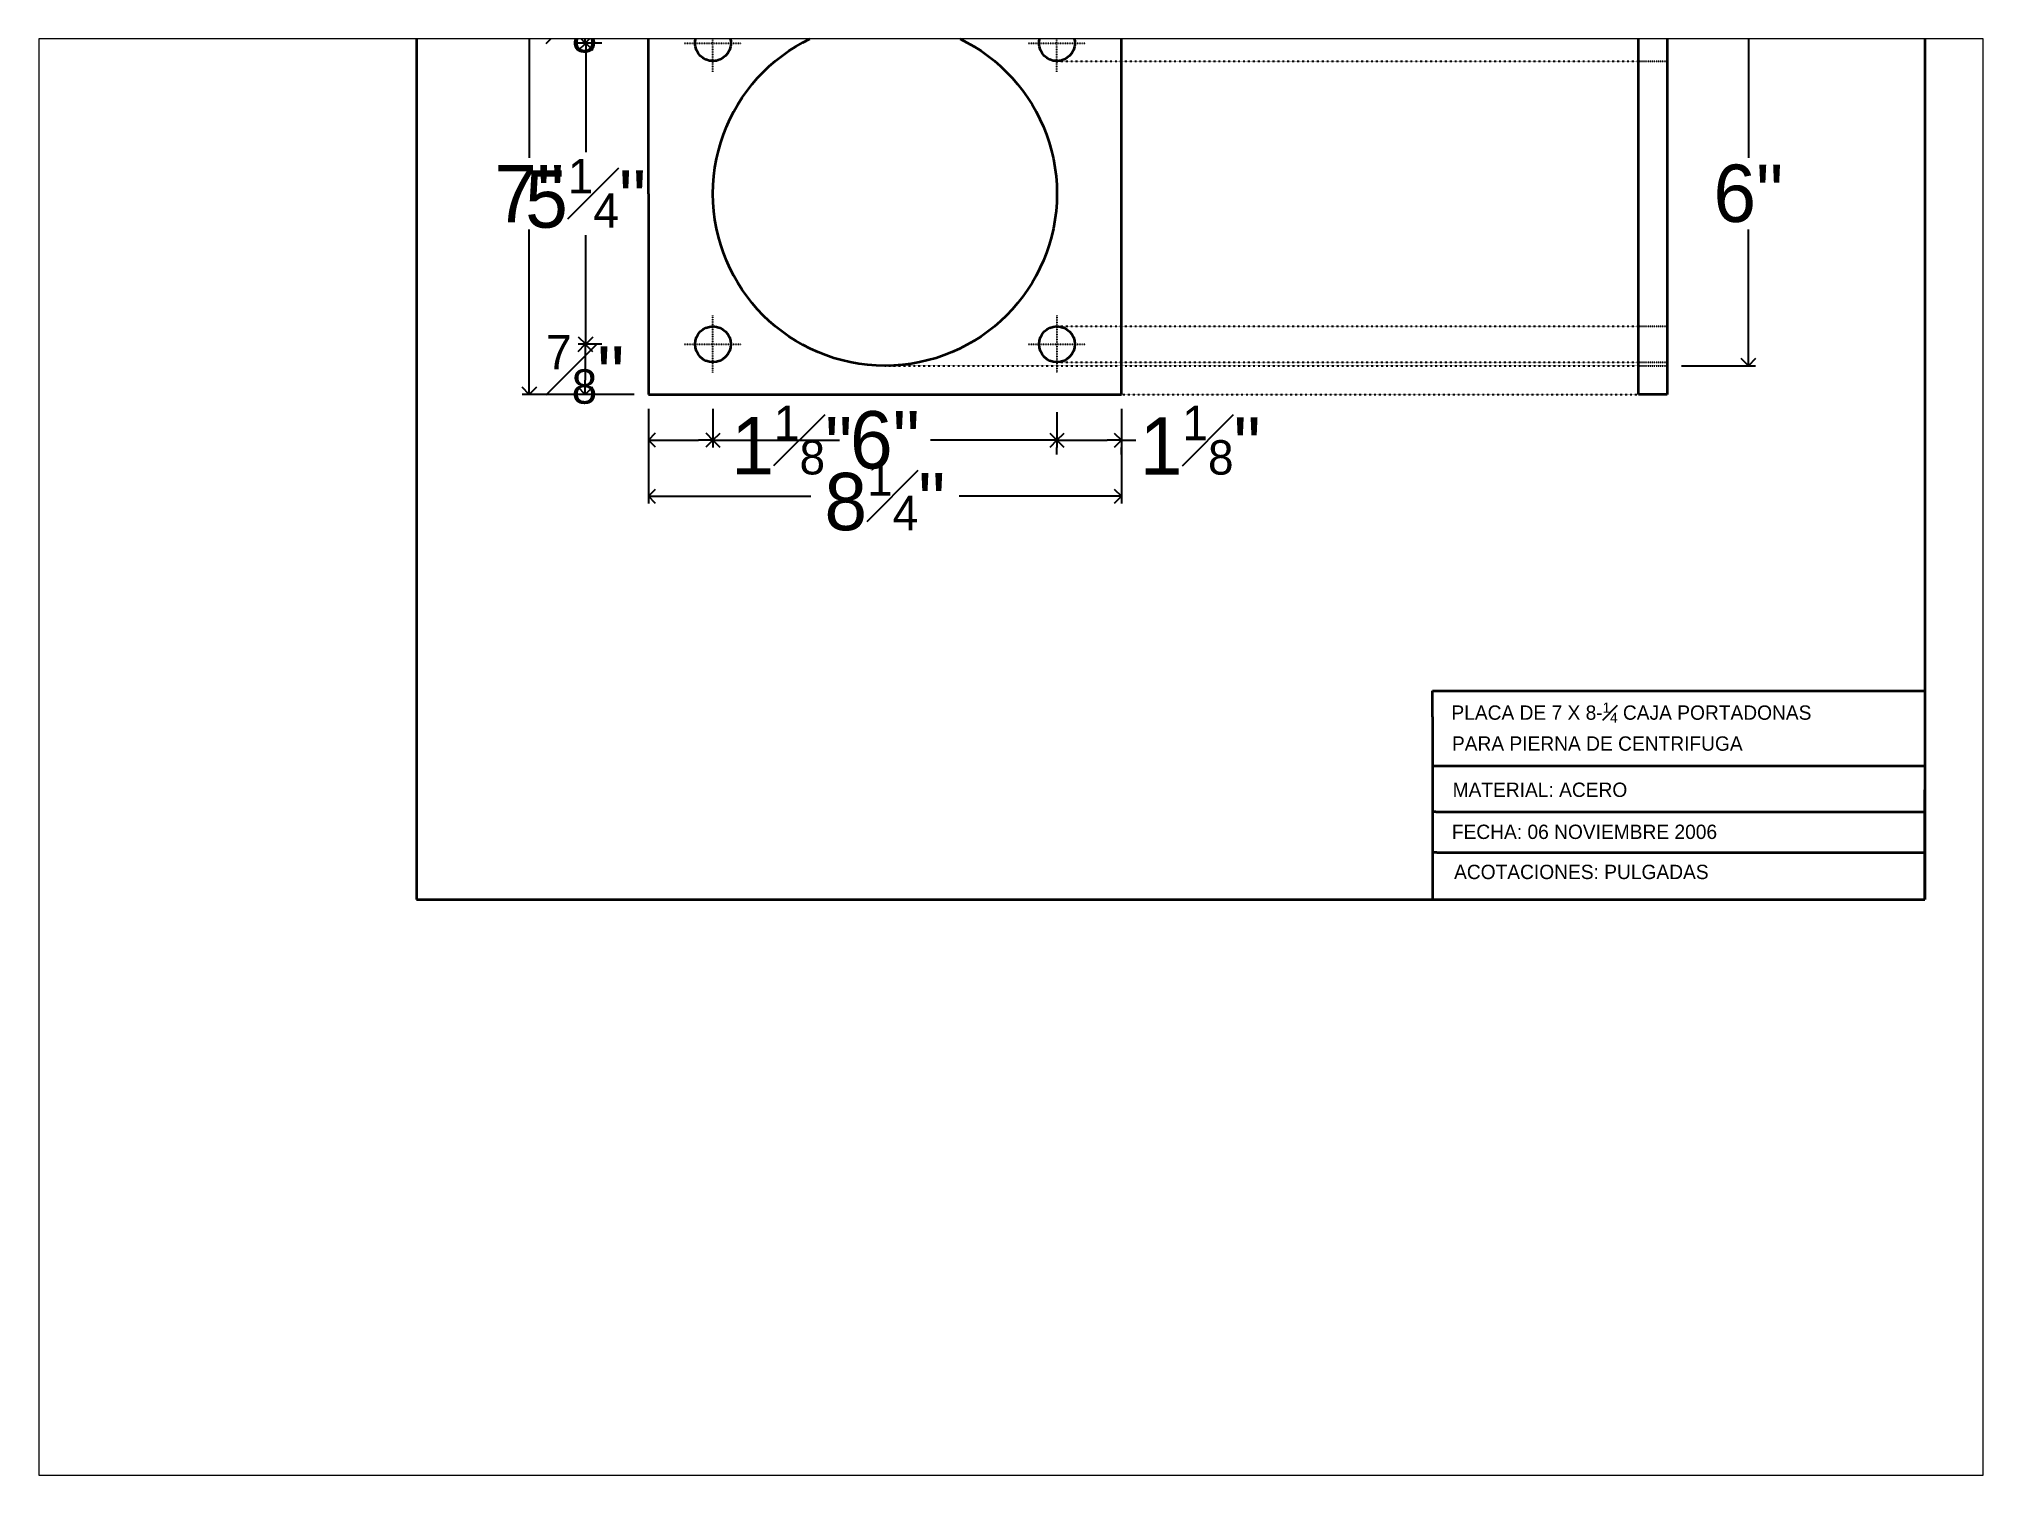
# Paper-space layout 'Presentación1' of a CAD drawing. Header units: inches. Extents: x 27 to 246, y 20 to 181.
# The model-space entities are those that its viewports show. They can reach past a viewport. Long polylines and large blocks are cut down to what shows.
import ezdxf

# ---------------------------------------------------------------- set-up
doc = ezdxf.new("R2010")
doc.units = ezdxf.units.IN
doc.linetypes.add('ACAD_ISO03W100', pattern=[30, 12, -18])
doc.linetypes.add('PUNTOS2', pattern=[3.175, 0, -3.175])
doc.layers.get('0').update_dxf_attribs({"lineweight": 35})
doc.layers.get('Defpoints').update_dxf_attribs({"color": 253})
for name, color, linetype in [('CAPA1', 7, 'ACAD_ISO03W100'), ('Capa5', 7, 'PUNTOS2'), ('COTAS', 7, 'Continuous'), ('LETRAS', 7, 'Continuous')]:
    doc.layers.add(name, color=color, linetype=linetype)
doc.dimstyles.new('ISO-25', dxfattribs={"dimtxt": 1, "dimasz": 0.25, "dimexe": 0.125, "dimexo": 0.25, "dimgap": 0.125, "dimtad": 0, "dimtih": 1, "dimtoh": 1, "dimdec": 7, "dimdsep": 46, "dimlunit": 4, "dimtxsty": 'Standard', "dimblk": 'OPEN90', "dimcen": 0, "dimadec": 0, "dimazin": 0, "dimtfac": 0.6, "dimtdec": 7, "dimtmove": 0, "dimatfit": 3, "dimfxl": 0, "dimfrac": 1, "dimarcsym": 0})

# ---------------------------------------------------------------- blocks, each defined once
blk = doc.blocks.new('_Open90')
at = {"color": 0, "linetype": 'ByBlock', "lineweight": -2}
for p, q in [((0, 0), (-1, 0)), ((-0.5, 0.5), (0, 0)), ((0, 0), (-0.5, -0.5))]:
    blk.add_line(p, q, dxfattribs=at)
blk = doc.blocks.new('*D7')
at = {"layer": 'COTAS', "color": 0, "lineweight": -2}
for p, q in [((74.978, 186.382), (76.27, 186.382)), ((76.145, 186.132), (76.145, 184.007)), ((76.145, 180.632), (76.145, 182.757)), ((74.978, 180.382), (76.27, 180.382))]:
    blk.add_line(p, q, dxfattribs=at)
at = {"layer": 'Defpoints', "color": 0}
for p in [(74.728, 186.382), (74.728, 180.382), (76.145, 180.382)]:
    blk.add_point(p, dxfattribs=at)
at = {"layer": 'COTAS', "color": 0, "lineweight": -2, "xscale": 0.25, "yscale": 0.25, "zscale": 0.25}
for p, rotation in [((76.145, 186.382), 90), ((76.145, 180.382), 270)]:
    blk.add_blockref('_Open90', p, dxfattribs=dict(at, rotation=rotation))
at = {"layer": 'COTAS', "color": 0, "insert": (76.145, 183.382), "char_height": 1, "attachment_point": 5}
blk.add_mtext('6"', dxfattribs=at)
blk = doc.blocks.new('*D8')
at = {"layer": 'COTAS', "color": 0, "lineweight": -2}
for p, q in [((56.71, 186.882), (54.756, 186.882)), ((54.881, 186.632), (54.881, 184.007)), ((54.881, 180.132), (54.881, 182.757)), ((56.71, 179.882), (54.756, 179.882))]:
    blk.add_line(p, q, dxfattribs=at)
at = {"layer": 'Defpoints', "color": 0}
for p in [(56.96, 186.882), (54.881, 179.882), (56.96, 179.882)]:
    blk.add_point(p, dxfattribs=at)
at = {"layer": 'COTAS', "color": 0, "lineweight": -2, "xscale": 0.25, "yscale": 0.25, "zscale": 0.25}
for p, rotation in [((54.881, 186.882), 90), ((54.881, 179.882), 270)]:
    blk.add_blockref('_Open90', p, dxfattribs=dict(at, rotation=rotation))
at = {"layer": 'COTAS', "color": 0, "insert": (54.881, 183.382), "char_height": 1, "attachment_point": 5}
blk.add_mtext('7"', dxfattribs=at)
blk = doc.blocks.new('*D9')
at = {"layer": 'COTAS', "color": 0, "lineweight": -2}
for p, q in [((56.96, 179.632), (56.96, 177.982)), ((65.21, 179.632), (65.21, 177.982)), ((57.21, 178.107), (59.793, 178.107)), ((64.96, 178.107), (62.377, 178.107))]:
    blk.add_line(p, q, dxfattribs=at)
at = {"layer": 'Defpoints', "color": 0}
for p in [(56.96, 179.882), (65.21, 179.882), (65.21, 178.107)]:
    blk.add_point(p, dxfattribs=at)
at = {"layer": 'COTAS', "color": 0, "lineweight": -2, "xscale": 0.25, "yscale": 0.25, "zscale": 0.25, "rotation": 180}
blk.add_blockref('_Open90', (56.96, 178.107), dxfattribs=at)
at = {"layer": 'COTAS', "color": 0, "lineweight": -2, "xscale": 0.25, "yscale": 0.25, "zscale": 0.25}
blk.add_blockref('_Open90', (65.21, 178.107), dxfattribs=at)
at = {"layer": 'COTAS', "color": 0, "insert": (61.085, 178.107), "char_height": 1, "attachment_point": 5}
blk.add_mtext('8{\\H0.600000x;\\S1#4;}"', dxfattribs=at)
blk = doc.blocks.new('*D11')
at = {"layer": 'COTAS', "color": 0, "lineweight": -2}
for p, q in [((56.96, 179.632), (56.96, 178.962)), ((58.085, 179.632), (58.085, 178.962)), ((57.21, 179.087), (57.835, 179.087)), ((58.085, 179.087), (58.335, 179.087))]:
    blk.add_line(p, q, dxfattribs=at)
at = {"layer": 'Defpoints', "color": 0}
for p in [(56.96, 179.882), (58.085, 179.882), (58.085, 179.087)]:
    blk.add_point(p, dxfattribs=at)
at = {"layer": 'COTAS', "color": 0, "lineweight": -2, "xscale": 0.25, "yscale": 0.25, "zscale": 0.25, "rotation": 180}
blk.add_blockref('_Open90', (56.96, 179.087), dxfattribs=at)
at = {"layer": 'COTAS', "color": 0, "lineweight": -2, "xscale": 0.25, "yscale": 0.25, "zscale": 0.25}
blk.add_blockref('_Open90', (58.085, 179.087), dxfattribs=at)
at = {"layer": 'COTAS', "color": 0, "insert": (59.46, 179.087), "char_height": 1, "attachment_point": 5}
blk.add_mtext('1{\\H0.600000x;\\S1#8;}"', dxfattribs=at)
blk = doc.blocks.new('*D12')
at = {"layer": 'COTAS', "color": 0, "lineweight": -2}
for p, q in [((64.335, 179.084), (64.96, 179.084)), ((65.21, 179.084), (65.46, 179.084)), ((64.085, 178.837), (64.085, 178.959)), ((65.21, 178.837), (65.21, 178.959))]:
    blk.add_line(p, q, dxfattribs=at)
at = {"layer": 'Defpoints', "color": 0}
for p in [(64.085, 179.087), (65.21, 179.087), (65.21, 179.084)]:
    blk.add_point(p, dxfattribs=at)
at = {"layer": 'COTAS', "color": 0, "lineweight": -2, "xscale": 0.25, "yscale": 0.25, "zscale": 0.25, "rotation": 180}
blk.add_blockref('_Open90', (64.085, 179.084), dxfattribs=at)
at = {"layer": 'COTAS', "color": 0, "lineweight": -2, "xscale": 0.25, "yscale": 0.25, "zscale": 0.25}
blk.add_blockref('_Open90', (65.21, 179.084), dxfattribs=at)
at = {"layer": 'COTAS', "color": 0, "insert": (66.585, 179.084), "char_height": 1, "attachment_point": 5}
blk.add_mtext('1{\\H0.600000x;\\S1#8;}"', dxfattribs=at)
blk = doc.blocks.new('*D13')
at = {"layer": 'COTAS', "color": 0, "lineweight": -2}
for p, q in [((58.085, 179.57), (58.085, 178.959)), ((64.085, 179.57), (64.085, 178.959)), ((58.335, 179.084), (60.293, 179.084)), ((63.835, 179.084), (61.877, 179.084))]:
    blk.add_line(p, q, dxfattribs=at)
at = {"layer": 'Defpoints', "color": 0}
for p in [(58.085, 179.82), (64.085, 179.82), (64.085, 179.084)]:
    blk.add_point(p, dxfattribs=at)
at = {"layer": 'COTAS', "color": 0, "lineweight": -2, "xscale": 0.25, "yscale": 0.25, "zscale": 0.25, "rotation": 180}
blk.add_blockref('_Open90', (58.085, 179.084), dxfattribs=at)
at = {"layer": 'COTAS', "color": 0, "lineweight": -2, "xscale": 0.25, "yscale": 0.25, "zscale": 0.25}
blk.add_blockref('_Open90', (64.085, 179.084), dxfattribs=at)
at = {"layer": 'COTAS', "color": 0, "insert": (61.085, 179.084), "char_height": 1, "attachment_point": 5}
blk.add_mtext('6"', dxfattribs=at)
blk = doc.blocks.new('*D14')
at = {"layer": 'COTAS', "color": 0, "lineweight": -2}
for p, q in [((56.148, 186.007), (55.74, 186.007)), ((55.865, 185.757), (55.865, 184.107)), ((55.865, 181.007), (55.865, 182.657)), ((56.148, 180.757), (55.74, 180.757))]:
    blk.add_line(p, q, dxfattribs=at)
at = {"layer": 'Defpoints', "color": 0}
for p in [(56.398, 186.007), (55.865, 180.757), (56.398, 180.757)]:
    blk.add_point(p, dxfattribs=at)
at = {"layer": 'COTAS', "color": 0, "lineweight": -2, "xscale": 0.25, "yscale": 0.25, "zscale": 0.25}
for p, rotation in [((55.865, 186.007), 90), ((55.865, 180.757), 270)]:
    blk.add_blockref('_Open90', p, dxfattribs=dict(at, rotation=rotation))
at = {"layer": 'COTAS', "color": 0, "insert": (55.865, 183.382), "char_height": 1, "attachment_point": 5}
blk.add_mtext('5{\\H0.600000x;\\S1#4;}"', dxfattribs=at)
blk = doc.blocks.new('*D15')
at = {"layer": 'COTAS', "color": 0, "lineweight": -2}
for p, q in [((56.086, 186.882), (55.733, 186.882)), ((55.858, 186.257), (55.858, 186.632)), ((56.086, 186.007), (55.733, 186.007))]:
    blk.add_line(p, q, dxfattribs=at)
at = {"layer": 'Defpoints', "color": 0}
for p in [(55.858, 186.882), (56.336, 186.882), (56.336, 186.007)]:
    blk.add_point(p, dxfattribs=at)
at = {"layer": 'COTAS', "color": 0, "lineweight": -2, "xscale": 0.25, "yscale": 0.25, "zscale": 0.25}
for p, rotation in [((55.858, 186.882), 90), ((55.858, 186.007), 270)]:
    blk.add_blockref('_Open90', p, dxfattribs=dict(at, rotation=rotation))
at = {"layer": 'COTAS', "color": 0, "insert": (55.858, 186.445), "char_height": 1, "attachment_point": 5}
blk.add_mtext('{\\H0.600000x;\\S7#8;}"', dxfattribs=at)
blk = doc.blocks.new('*D16')
at = {"layer": 'COTAS', "color": 0, "lineweight": -2}
for p, q in [((56.086, 180.757), (55.733, 180.757)), ((55.858, 180.507), (55.858, 180.132)), ((56.086, 179.882), (55.733, 179.882))]:
    blk.add_line(p, q, dxfattribs=at)
at = {"layer": 'Defpoints', "color": 0}
for p in [(56.336, 180.757), (55.858, 179.882), (56.336, 179.882)]:
    blk.add_point(p, dxfattribs=at)
at = {"layer": 'COTAS', "color": 0, "lineweight": -2, "xscale": 0.25, "yscale": 0.25, "zscale": 0.25}
for p, rotation in [((55.858, 180.757), 90), ((55.858, 179.882), 270)]:
    blk.add_blockref('_Open90', p, dxfattribs=dict(at, rotation=rotation))
at = {"layer": 'COTAS', "color": 0, "insert": (55.858, 180.32), "char_height": 1, "attachment_point": 5}
blk.add_mtext('{\\H0.600000x;\\S7#8;}"', dxfattribs=at)
blk = doc.blocks.new('*D17')
at = {"layer": 'COTAS', "color": 0, "lineweight": -2}
for p, q in [((57.522, 187.975), (57.272, 187.975)), ((57.772, 186.257), (57.772, 188.1)), ((57.772, 187.975), (58.397, 187.975)), ((58.397, 186.257), (58.397, 188.1)), ((58.647, 187.975), (58.897, 187.975))]:
    blk.add_line(p, q, dxfattribs=at)
at = {"layer": 'Defpoints', "color": 0}
for p in [(58.397, 187.975), (57.772, 186.007), (58.397, 186.007)]:
    blk.add_point(p, dxfattribs=at)
at = {"layer": 'COTAS', "color": 0, "lineweight": -2, "xscale": 0.25, "yscale": 0.25, "zscale": 0.25}
blk.add_blockref('_Open90', (57.772, 187.975), dxfattribs=at)
at = {"layer": 'COTAS', "color": 0, "lineweight": -2, "xscale": 0.25, "yscale": 0.25, "zscale": 0.25, "rotation": 180}
blk.add_blockref('_Open90', (58.397, 187.975), dxfattribs=at)
at = {"layer": 'COTAS', "color": 0, "insert": (59.789, 187.975), "char_height": 1, "attachment_point": 5}
blk.add_mtext('{\\H0.600000x;\\S5#8;}"', dxfattribs=at)

msp = doc.modelspace()

# ---------------------------------------------------------------- linework, layer by layer
for p, q in [((52.91267998, 192.86320386), (52.91267998, 171.07869535)), ((79.22512089, 189.02429154), (79.22512089, 171.07869535)), ((56.95996071, 183.38218684), (56.95996071, 186.88218684)), ((65.20996071, 179.88218684), (65.20996071, 186.88218684)), ((74.22847701, 179.88218684), (74.22847701, 186.88218684)), ((74.72847701, 186.88218684), (74.72847701, 179.88218684)), ((56.95996071, 183.38218684), (56.95996071, 179.88218684)), ((56.95996071, 179.88218684), (65.20996071, 179.88218684)), ((74.72847701, 179.88218684), (74.22847701, 179.88218684)), ((70.63710008, 174.26314334), (70.63710008, 174.71393326)), ((70.63710008, 174.71393326), (79.22512089, 174.71393326)), ((70.63710008, 174.26314334), (70.63710008, 171.07869535)), ((70.65576428, 173.40526793), (70.63710008, 173.40526793)), ((70.65576428, 173.40526793), (79.22512089, 173.40526793)), ((79.22512089, 171.07869535), (79.22512089, 172.99103243)), ((70.69309252, 172.60334089), (70.63710008, 172.60334089)), ((70.69309252, 172.60334089), (79.22512089, 172.60334089)), ((79.22512089, 172.00754252), (79.22512089, 172.5041695)), ((79.22512089, 171.76859543), (79.22512089, 172.43220439)), ((79.22512089, 171.56159174), (79.22512089, 172.0987597)), ((79.22512089, 172.0987597), (79.22512089, 172.00754252)), ((70.71175665, 171.8946612), (70.63710008, 171.8946612)), ((70.71175665, 171.8946612), (79.22512089, 171.8946612)), ((79.22512089, 171.07869535), (79.22512089, 171.56159174)), ((52.91267998, 171.07869535), (79.22512089, 171.07869535))]:
    msp.add_line(p, q)
for centre, radius in [((58.08496071, 186.00718684), 0.3125), ((61.08496071, 183.38218684), 3), ((64.08496071, 186.00718684), 0.3125), ((64.08496071, 186.00718684), 0.3125), ((58.08496071, 180.75718684), 0.3125), ((64.0849605, 180.75718663), 0.3125)]:
    msp.add_circle(centre, radius)
at = {"layer": 'CAPA1', "ltscale": 0.01}
for p, q in [((58.08496071, 185.50718684), (58.08496071, 186.50718684)), ((64.08496071, 185.50718684), (64.08496071, 186.50718684)), ((57.58496071, 186.00718684), (58.58496071, 186.00718684)), ((63.58496071, 186.00718684), (64.58496071, 186.00718684)), ((58.08496071, 180.25718684), (58.08496071, 181.25718684)), ((64.0849605, 181.25718663), (64.0849605, 180.25718663)), ((57.58496071, 180.75718684), (58.58496071, 180.75718684)), ((63.5849605, 180.75718663), (64.5849605, 180.75718663))]:
    msp.add_line(p, q, dxfattribs=at)
at = {"layer": 'CAPA1', "ltscale": 0.006}
for p, q in [((74.22847701, 185.69468684), (74.72847701, 185.69468684)), ((74.22847701, 181.06968684), (74.72847701, 181.06968684)), ((74.22847701, 180.44468684), (74.72847701, 180.44468684)), ((74.22847701, 180.38218684), (74.72847701, 180.38218684))]:
    msp.add_line(p, q, dxfattribs=at)
at = {"layer": 'Capa5', "ltscale": 0.05}
for p, q in [((64.08496071, 185.69468684), (74.22847701, 185.69468684)), ((64.08496071, 181.06968684), (74.22847701, 181.06968684)), ((64.08496071, 180.44468684), (74.22847701, 180.44468684)), ((61.08496071, 180.38218684), (74.22847701, 180.38218684)), ((65.20996071, 179.88218684), (74.22847701, 179.88218684))]:
    msp.add_line(p, q, dxfattribs=at)

# ---------------------------------------------------------------- texts
at = {"layer": 'LETRAS', "char_height": 0.25, "attachment_point": 1}
for s, insert, width in [('\\A1;PLACA DE 7 X 8-{\\H0.7x;\\S1#4;} CAJA PORTADONAS', (70.96563458, 174.50960167), 44.5888888889), ('PARA PIERNA DE CENTRIFUGA', (70.97475886, 173.92032657), 72.1555555556), ('MATERIAL: ACERO ', (70.98636156, 173.1142579), 54.7888888889), ('\\pt2.5;FECHA: 06 NOVIEMBRE 2006', (70.97322445, 172.38113314), 43.6), ('ACOTACIONES: PULGADAS', (71.01181681, 171.68181539), 55.7222222222)]:
    msp.add_mtext(s, dxfattribs=dict(at, insert=insert, width=width))

# ---------------------------------------------------------------- dimensions: what is measured, and where the dimension line sits
at = {"layer": 'COTAS'}
for base, p1, p2, picture, middle in [((58.39746071, 187.97479348), (57.77246071, 186.00718684), (58.39746071, 186.00718684), '*D17', (59.78912738, 187.97479348)), ((58.08496071, 179.08670506), (56.95996071, 179.88218684), (58.08496071, 179.88218684), '*D11', (59.45996071, 179.08670506)), ((64.0849605, 179.08445746), (58.08496071, 179.81968684), (64.0849605, 179.81968684), '*D13', (61.0849606, 179.08445746)), ((65.20996071, 179.08445746), (64.0849605, 179.08670506), (65.20996071, 179.08670506), '*D12', (66.58496071, 179.08445746))]:
    dim = msp.add_linear_dim(base=base, p1=p1, p2=p2, dimstyle='ISO-25', dxfattribs=at)
    dim.commit()
    dim.dimension.update_dxf_attribs({"geometry": picture, "text_midpoint": middle})
for base, p1, p2, picture, middle in [((54.88055609, 179.88218684), (56.95996071, 186.88218684), (56.95996071, 179.88218684), '*D8', (54.88055609, 183.38218684)), ((55.8577584, 186.88218684), (56.33553847, 186.00718684), (56.33553847, 186.88218684), '*D15', (55.8577584, 186.44468684)), ((55.8577584, 179.88218684), (56.33553847, 180.75718684), (56.33553847, 179.88218684), '*D16', (55.8577584, 180.31968684))]:
    dim = msp.add_linear_dim(base=base, p1=p1, p2=p2, angle=90, dimstyle='ISO-25', dxfattribs=at)
    dim.commit()
    dim.dimension.update_dxf_attribs({"geometry": picture, "text_midpoint": middle, "dimtype": 160})
for base, p1, p2, picture, middle in [((76.14498374, 180.38218684), (74.72847701, 186.38218684), (74.72847701, 180.38218684), '*D7', (76.14498374, 183.38218684)), ((55.86537953, 180.75718684), (56.39803847, 186.00718684), (56.39803847, 180.75718684), '*D14', (55.86537953, 183.38218684))]:
    dim = msp.add_linear_dim(base=base, p1=p1, p2=p2, angle=90, dimstyle='ISO-25', dxfattribs=at)
    dim.commit()
    dim.dimension.update_dxf_attribs({"geometry": picture, "text_midpoint": middle})
dim = msp.add_linear_dim(base=(65.20996071, 178.10733393), p1=(56.95996071, 179.88218684), p2=(65.20996071, 179.88218684), dimstyle='ISO-25', dxfattribs=at)
dim.commit()
dim.dimension.update_dxf_attribs({"geometry": '*D9', "text_midpoint": (61.08496071, 178.10733393), "dimtype": 160})

psp = doc.layouts.new('Presentación1')

# ---------------------------------------------------------------- viewports
at = {"layer": '0'}
psp.add_viewport(center=(136.53, 100.81), size=(218.44, 161.29), view_center_point=(63.28441411, 173.56118846), view_height=25.0400159135, dxfattribs=at)

doc.saveas('drawing.dxf')
